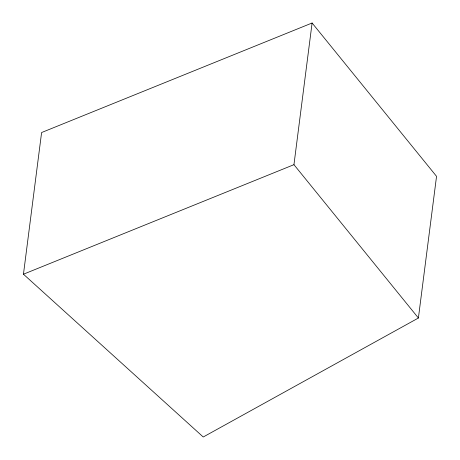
<?xml version="1.0" encoding="UTF-8"?>
<svg xmlns="http://www.w3.org/2000/svg" width="460" height="460" viewBox="0 0 460 460"><rect width="100%" height="100%" fill="white"/><g stroke="black" fill="none" stroke-linecap="round" stroke-linejoin="round"><path stroke-width="0.69" d="M23.454 274.212L41.601 132.537L312.098 23L436.546 176.341L418.399 318.015L203.245 437L23.454 274.212L293.952 164.674L312.098 23M293.952 164.674L418.399 318.015"/></g></svg>
